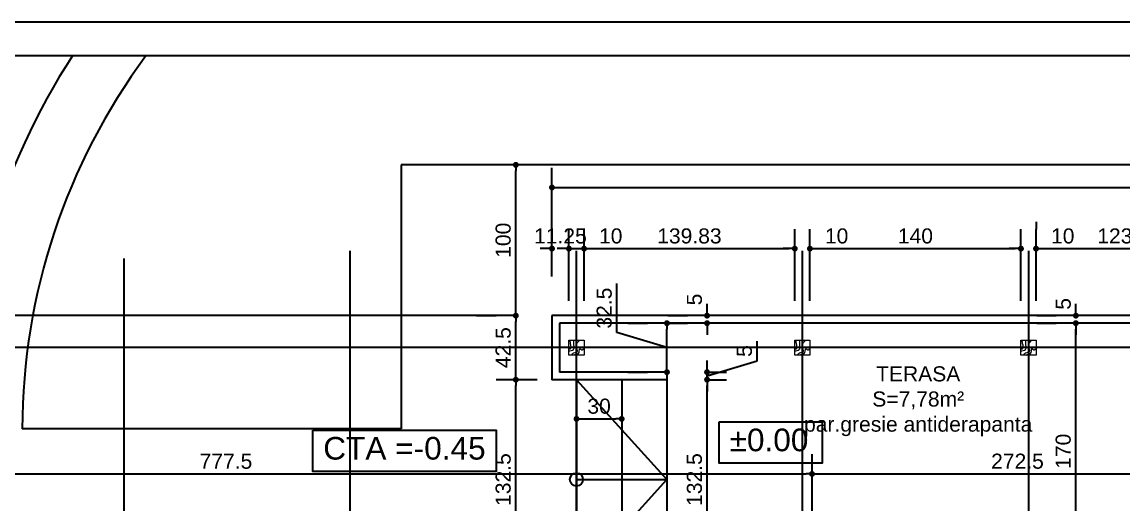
# Model space of a CAD drawing. Header units: millimetres. Extents: x 10453 to 58457, y -15634 to -5634.
# Drawn here: x 44244 to 44974, y -9933 to -9613 of the extents above; entities that cross this region are included whole.
import ezdxf

# ---------------------------------------------------------------- set-up
doc = ezdxf.new("R2010")
doc.units = ezdxf.units.MM
doc.header["$MEASUREMENT"] = 0
doc.layers.get('Defpoints').update_dxf_attribs({"color": 210, "lineweight": 0})
doc.layers.add('FINE', color=41, linetype='Continuous', lineweight=5)
doc.styles.add('1pe200', font='arial.ttf', dxfattribs={"height": 55})
doc.styles.get("Standard").update_dxf_attribs({"font": 'arial.ttf', "height": 10})
doc.dimstyles.get("Standard").update_dxf_attribs({"dimscale": 1.3, "dimtxt": 35, "dimasz": 3, "dimexe": 10, "dimexo": 20, "dimgap": 2.5, "dimtad": 1, "dimdsep": 46, "dimtxsty": 'Standard', "dimblk": 'DOT', "dimcen": 3, "dimazin": 0, "dimtfac": 1, "dimtofl": 0, "dimtmove": 0, "dimatfit": 3, "dimldrblk": 'DOT', "dimfxl": 0.18, "dimtolj": 1, "dimtzin": 0, "dimlwe": -1, "dimarcsym": 0})

# ---------------------------------------------------------------- blocks, each defined once
blk = doc.blocks.new('A$C650D1CBC')
at = {"layer": 'FINE', "ltscale": 10}
for p, q in [((0, 14.28), (0, -5.72)), ((-10, 4.28), (10, 4.28))]:
    blk.add_line(p, q, dxfattribs=at)
at = {"layer": 'FINE', "lineweight": 20, "ltscale": 10}
blk.add_lwpolyline([(-5, 9.28), (5, 9.28), (5, -0.72), (-5, -0.72)], close=True, dxfattribs=at)
at = {"layer": 'FINE', "ltscale": 10}
for points, knots in [([(-5, 1.93), (-4.4, 2.56), (-1.61, 2.3), (-1.51, 5.76), (-1.9, 8.08), (-1.68, 9.28)], [2.649188, 2.649188, 2.649188, 2.649188, 5.843083, 7.906763, 11.745308, 11.745308, 11.745308, 11.745308]), ([(-5, 3.84), (-4.66, 3.65), (-3.25, 2.76), (-3.62, 6.77), (-4.37, 8.67), (-4.43, 9.28)], [3.558814, 3.558814, 3.558814, 3.558814, 4.605087, 8.251638, 10.366264, 10.366264, 10.366264, 10.366264]), ([(-2.84, -0.72), (-2.9, -0.26), (-2.8, 1.29), (2.22, 0.97), (-0.95, 5.42), (0.77, 7.82), (1.9, 9.03), (2.17, 9.28)], [0.943845, 0.943845, 0.943845, 0.943845, 2.215731, 5.816212, 9.175962, 12.828078, 13.92348, 13.92348, 13.92348, 13.92348]), ([(-1.5, -0.72), (-1.05, -0.01), (1.38, -0.11), (1.97, 1.87), (2.04, 4.65), (3.79, 1.88), (4.73, 3.41), (5, 4.28)], [1.820916, 1.820916, 1.820916, 1.820916, 4.849694, 6.48117, 8.275205, 9.881994, 11.948743, 11.948743, 11.948743, 11.948743])]:
    blk.add_open_spline(points, degree=3, knots=knots, dxfattribs=at)
blk = doc.blocks.new('_Dot')
at = {"color": 0, "linetype": 'ByBlock', "lineweight": -2}
blk.add_line((-0.5, 0), (-1, 0), dxfattribs=at)
at = {"color": 0, "linetype": 'ByBlock', "const_width": 0.5}
blk.add_lwpolyline([(-0.25, 0, 1), (0.25, 0, 1)], format="xyb", close=True, dxfattribs=at)
blk = doc.blocks.new('*D22')
at = {"color": 0, "ltscale": 10, "transparency": 16777216}
for p, q in [((44606.44, -9798.51), (44606.44, -9750.81)), ((44616.44, -9772.08), (44616.44, -9750.81))]:
    blk.add_line(p, q, dxfattribs=at)
at = {"color": 0, "linetype": 'ByBlock', "lineweight": -2, "ltscale": 10, "transparency": 16777216}
for p, q in [((44602.54, -9763.81), (44598.64, -9763.81)), ((44620.34, -9763.81), (44644.09, -9763.81))]:
    blk.add_line(p, q, dxfattribs=at)
at = {"layer": 'Defpoints', "color": 0, "ltscale": 10, "transparency": 16777216}
for p in [(44616.44, -9763.81), (44616.44, -9798.08), (44606.44, -9824.51)]:
    blk.add_point(p, dxfattribs=at)
at = {"color": 0, "lineweight": -2, "ltscale": 10, "transparency": 16777216, "xscale": 3.9, "yscale": 3.9, "zscale": 3.9}
blk.add_blockref('_Dot', (44606.44, -9763.81), dxfattribs=at)
at = {"color": 0, "lineweight": -2, "ltscale": 10, "transparency": 16777216, "xscale": 3.9, "yscale": 3.9, "zscale": 3.9, "rotation": 180}
blk.add_blockref('_Dot', (44616.44, -9763.81), dxfattribs=at)
at = {"color": 0, "ltscale": 10, "transparency": 16777216, "insert": (44634.16, -9755.46), "char_height": 10, "attachment_point": 5}
blk.add_mtext('\\A1;10', dxfattribs=at)
blk = doc.blocks.new('*D23')
at = {"color": 0, "ltscale": 10, "transparency": 16777216}
for p, q in [((44616.44, -9798.51), (44616.44, -9750.81)), ((44756.26, -9772.08), (44756.26, -9750.81))]:
    blk.add_line(p, q, dxfattribs=at)
at = {"color": 0, "linetype": 'ByBlock', "lineweight": -2, "ltscale": 10, "transparency": 16777216}
blk.add_line((44620.34, -9763.81), (44752.36, -9763.81), dxfattribs=at)
at = {"layer": 'Defpoints', "color": 0, "ltscale": 10, "transparency": 16777216}
for p in [(44756.26, -9763.81), (44756.26, -9798.08), (44616.44, -9824.51)]:
    blk.add_point(p, dxfattribs=at)
at = {"color": 0, "lineweight": -2, "ltscale": 10, "transparency": 16777216, "xscale": 3.9, "yscale": 3.9, "zscale": 3.9, "rotation": 180}
blk.add_blockref('_Dot', (44616.44, -9763.81), dxfattribs=at)
at = {"color": 0, "lineweight": -2, "ltscale": 10, "transparency": 16777216, "xscale": 3.9, "yscale": 3.9, "zscale": 3.9}
blk.add_blockref('_Dot', (44756.26, -9763.81), dxfattribs=at)
at = {"color": 0, "ltscale": 10, "transparency": 16777216, "insert": (44686.35, -9755.45), "char_height": 10, "attachment_point": 5}
blk.add_mtext('\\A1;139.83', dxfattribs=at)
blk = doc.blocks.new('*D24')
at = {"color": 0, "ltscale": 10, "transparency": 16777216}
for p, q in [((44756.26, -9798.51), (44756.26, -9750.81)), ((44766.26, -9772.08), (44766.26, -9750.81))]:
    blk.add_line(p, q, dxfattribs=at)
at = {"color": 0, "linetype": 'ByBlock', "lineweight": -2, "ltscale": 10, "transparency": 16777216}
for p, q in [((44752.36, -9763.81), (44748.46, -9763.81)), ((44770.16, -9763.81), (44793.91, -9763.81))]:
    blk.add_line(p, q, dxfattribs=at)
at = {"layer": 'Defpoints', "color": 0, "ltscale": 10, "transparency": 16777216}
for p in [(44766.26, -9763.81), (44766.26, -9798.08), (44756.26, -9824.51)]:
    blk.add_point(p, dxfattribs=at)
at = {"color": 0, "lineweight": -2, "ltscale": 10, "transparency": 16777216, "xscale": 3.9, "yscale": 3.9, "zscale": 3.9}
blk.add_blockref('_Dot', (44756.26, -9763.81), dxfattribs=at)
at = {"color": 0, "lineweight": -2, "ltscale": 10, "transparency": 16777216, "xscale": 3.9, "yscale": 3.9, "zscale": 3.9, "rotation": 180}
blk.add_blockref('_Dot', (44766.26, -9763.81), dxfattribs=at)
at = {"color": 0, "ltscale": 10, "transparency": 16777216, "insert": (44783.99, -9755.46), "char_height": 10, "attachment_point": 5}
blk.add_mtext('\\A1;10', dxfattribs=at)
blk = doc.blocks.new('*D25')
at = {"color": 0, "ltscale": 10, "transparency": 16777216}
for p, q in [((44766.26, -9798.51), (44766.26, -9750.81)), ((44906.26, -9798.51), (44906.26, -9750.81))]:
    blk.add_line(p, q, dxfattribs=at)
at = {"color": 0, "linetype": 'ByBlock', "lineweight": -2, "ltscale": 10, "transparency": 16777216}
blk.add_line((44770.16, -9763.81), (44902.36, -9763.81), dxfattribs=at)
at = {"layer": 'Defpoints', "color": 0, "ltscale": 10, "transparency": 16777216}
for p in [(44906.26, -9763.81), (44766.26, -9824.51), (44906.26, -9824.51)]:
    blk.add_point(p, dxfattribs=at)
at = {"color": 0, "lineweight": -2, "ltscale": 10, "transparency": 16777216, "xscale": 3.9, "yscale": 3.9, "zscale": 3.9, "rotation": 180}
blk.add_blockref('_Dot', (44766.26, -9763.81), dxfattribs=at)
at = {"color": 0, "lineweight": -2, "ltscale": 10, "transparency": 16777216, "xscale": 3.9, "yscale": 3.9, "zscale": 3.9}
blk.add_blockref('_Dot', (44906.26, -9763.81), dxfattribs=at)
at = {"color": 0, "ltscale": 10, "transparency": 16777216, "insert": (44836.26, -9755.46), "char_height": 10, "attachment_point": 5}
blk.add_mtext('\\A1;140', dxfattribs=at)
blk = doc.blocks.new('*D26')
at = {"color": 0, "ltscale": 10, "transparency": 16777216}
for p, q in [((44906.26, -9798.51), (44906.26, -9750.81)), ((44916.26, -9798.51), (44916.26, -9750.81))]:
    blk.add_line(p, q, dxfattribs=at)
at = {"color": 0, "linetype": 'ByBlock', "lineweight": -2, "ltscale": 10, "transparency": 16777216}
for p, q in [((44902.36, -9763.81), (44898.46, -9763.81)), ((44920.16, -9763.81), (44943.91, -9763.81))]:
    blk.add_line(p, q, dxfattribs=at)
at = {"layer": 'Defpoints', "color": 0, "ltscale": 10, "transparency": 16777216}
for p in [(44916.26, -9763.81), (44906.26, -9824.51), (44916.26, -9824.51)]:
    blk.add_point(p, dxfattribs=at)
at = {"color": 0, "lineweight": -2, "ltscale": 10, "transparency": 16777216, "xscale": 3.9, "yscale": 3.9, "zscale": 3.9}
blk.add_blockref('_Dot', (44906.26, -9763.81), dxfattribs=at)
at = {"color": 0, "lineweight": -2, "ltscale": 10, "transparency": 16777216, "xscale": 3.9, "yscale": 3.9, "zscale": 3.9, "rotation": 180}
blk.add_blockref('_Dot', (44916.26, -9763.81), dxfattribs=at)
at = {"color": 0, "ltscale": 10, "transparency": 16777216, "insert": (44933.99, -9755.46), "char_height": 10, "attachment_point": 5}
blk.add_mtext('\\A1;10', dxfattribs=at)
blk = doc.blocks.new('*D27')
at = {"color": 0, "ltscale": 10, "transparency": 16777216}
for p, q in [((44916.26, -9746.08), (44916.26, -9750.81)), ((45040.19, -9782.26), (45040.19, -9750.81))]:
    blk.add_line(p, q, dxfattribs=at)
at = {"color": 0, "linetype": 'ByBlock', "lineweight": -2, "ltscale": 10, "transparency": 16777216}
blk.add_line((44920.16, -9763.81), (45036.29, -9763.81), dxfattribs=at)
at = {"layer": 'Defpoints', "color": 0, "ltscale": 10, "transparency": 16777216}
for p in [(45040.19, -9763.81), (44916.26, -9772.08), (45040.19, -9808.26)]:
    blk.add_point(p, dxfattribs=at)
at = {"color": 0, "lineweight": -2, "ltscale": 10, "transparency": 16777216, "xscale": 3.9, "yscale": 3.9, "zscale": 3.9, "rotation": 180}
blk.add_blockref('_Dot', (44916.26, -9763.81), dxfattribs=at)
at = {"color": 0, "lineweight": -2, "ltscale": 10, "transparency": 16777216, "xscale": 3.9, "yscale": 3.9, "zscale": 3.9}
blk.add_blockref('_Dot', (45040.19, -9763.81), dxfattribs=at)
at = {"color": 0, "ltscale": 10, "transparency": 16777216, "insert": (44978.23, -9755.45), "char_height": 10, "attachment_point": 5}
blk.add_mtext('\\A1;123.92', dxfattribs=at)
blk = doc.blocks.new('*D185')
at = {"color": 0, "ltscale": 10, "transparency": 16777216}
for p, q in [((44916.69, -9813.26), (44929.69, -9813.26)), ((44916.69, -9983.26), (44929.69, -9983.26))]:
    blk.add_line(p, q, dxfattribs=at)
at = {"color": 0, "linetype": 'ByBlock', "lineweight": -2, "ltscale": 10, "transparency": 16777216}
blk.add_line((44942.69, -9979.36), (44942.69, -9817.16), dxfattribs=at)
at = {"layer": 'Defpoints', "color": 0, "ltscale": 10, "transparency": 16777216}
for p in [(44942.69, -9813.26), (44942.69, -9813.26), (44942.69, -9983.26)]:
    blk.add_point(p, dxfattribs=at)
at = {"color": 0, "lineweight": -2, "ltscale": 10, "transparency": 16777216, "xscale": 3.9, "yscale": 3.9, "zscale": 3.9}
for p, rotation in [((44942.69, -9813.26), 90), ((44942.69, -9983.26), 270)]:
    blk.add_blockref('_Dot', p, dxfattribs=dict(at, rotation=rotation))
at = {"color": 0, "ltscale": 10, "transparency": 16777216, "insert": (44934.33, -9898.26), "char_height": 10, "attachment_point": 5, "rotation": 90}
blk.add_mtext('\\A1;170', dxfattribs=at)
blk = doc.blocks.new('*D186')
at = {"color": 0, "linetype": 'ByBlock', "lineweight": -2, "ltscale": 10, "transparency": 16777216}
for p, q in [((44942.69, -9804.36), (44942.69, -9800.46)), ((44942.69, -9817.16), (44942.69, -9821.06))]:
    blk.add_line(p, q, dxfattribs=at)
at = {"color": 0, "ltscale": 10, "transparency": 16777216}
for p, q in [((44916.69, -9808.26), (44929.69, -9808.26)), ((44916.69, -9813.26), (44929.69, -9813.26))]:
    blk.add_line(p, q, dxfattribs=at)
at = {"layer": 'Defpoints', "color": 0, "ltscale": 10, "transparency": 16777216}
for p in [(44942.69, -9808.26), (44942.69, -9808.26), (44942.69, -9813.26)]:
    blk.add_point(p, dxfattribs=at)
at = {"color": 0, "lineweight": -2, "ltscale": 10, "transparency": 16777216, "xscale": 3.9, "yscale": 3.9, "zscale": 3.9}
for p, rotation in [((44942.69, -9808.26), 270), ((44942.69, -9813.26), 90)]:
    blk.add_blockref('_Dot', p, dxfattribs=dict(at, rotation=rotation))
at = {"color": 0, "ltscale": 10, "transparency": 16777216, "insert": (44934.35, -9800.46), "char_height": 10, "attachment_point": 5, "rotation": 90}
blk.add_mtext('\\A1;5', dxfattribs=at)
blk = doc.blocks.new('*D238')
at = {"color": 0, "ltscale": 10, "transparency": 16777216}
for p, q in [((44595.19, -9782.26), (44595.19, -9710.24)), ((45385.19, -9779.76), (45385.19, -9710.24))]:
    blk.add_line(p, q, dxfattribs=at)
at = {"color": 0, "linetype": 'ByBlock', "lineweight": -2, "ltscale": 10, "transparency": 16777216}
blk.add_line((44599.09, -9723.24), (45381.29, -9723.24), dxfattribs=at)
at = {"layer": 'Defpoints', "color": 0, "ltscale": 10, "transparency": 16777216}
for p in [(45385.19, -9723.24), (45385.19, -9805.76), (44595.19, -9808.26)]:
    blk.add_point(p, dxfattribs=at)
at = {"color": 0, "lineweight": -2, "ltscale": 10, "transparency": 16777216, "xscale": 3.9, "yscale": 3.9, "zscale": 3.9, "rotation": 180}
blk.add_blockref('_Dot', (44595.19, -9723.24), dxfattribs=at)
at = {"color": 0, "lineweight": -2, "ltscale": 10, "transparency": 16777216, "xscale": 3.9, "yscale": 3.9, "zscale": 3.9}
blk.add_blockref('_Dot', (45385.19, -9723.24), dxfattribs=at)
at = {"color": 0, "ltscale": 10, "transparency": 16777216, "insert": (44990.19, -9714.88), "char_height": 10, "attachment_point": 5}
blk.add_mtext('\\A1;790', dxfattribs=at)
blk = doc.blocks.new('*D239')
at = {"color": 0, "ltscale": 10, "transparency": 16777216}
for p, q in [((44585.44, -9850.76), (44558.21, -9850.76)), ((44585.44, -9983.26), (44558.21, -9983.26))]:
    blk.add_line(p, q, dxfattribs=at)
at = {"color": 0, "linetype": 'ByBlock', "lineweight": -2, "ltscale": 10, "transparency": 16777216}
blk.add_line((44571.21, -9979.36), (44571.21, -9854.66), dxfattribs=at)
at = {"layer": 'Defpoints', "color": 0, "ltscale": 10, "transparency": 16777216}
for p in [(44571.21, -9850.76), (44611.44, -9850.76), (44611.44, -9983.26)]:
    blk.add_point(p, dxfattribs=at)
at = {"color": 0, "lineweight": -2, "ltscale": 10, "transparency": 16777216, "xscale": 3.9, "yscale": 3.9, "zscale": 3.9}
for p, rotation in [((44571.21, -9850.76), 90), ((44571.21, -9983.26), 270)]:
    blk.add_blockref('_Dot', p, dxfattribs=dict(at, rotation=rotation))
at = {"color": 0, "ltscale": 10, "transparency": 16777216, "insert": (44562.85, -9917.01), "char_height": 10, "attachment_point": 5, "rotation": 90}
blk.add_mtext('\\A1;132.5', dxfattribs=at)
blk = doc.blocks.new('*D240')
at = {"color": 0, "ltscale": 10, "transparency": 16777216}
for p, q in [((44569.19, -9808.26), (44558.21, -9808.26)), ((44585.44, -9850.76), (44558.21, -9850.76))]:
    blk.add_line(p, q, dxfattribs=at)
at = {"color": 0, "linetype": 'ByBlock', "lineweight": -2, "ltscale": 10, "transparency": 16777216}
blk.add_line((44571.21, -9846.86), (44571.21, -9812.16), dxfattribs=at)
at = {"layer": 'Defpoints', "color": 0, "ltscale": 10, "transparency": 16777216}
for p in [(44571.21, -9808.26), (44595.19, -9808.26), (44611.44, -9850.76)]:
    blk.add_point(p, dxfattribs=at)
at = {"color": 0, "lineweight": -2, "ltscale": 10, "transparency": 16777216, "xscale": 3.9, "yscale": 3.9, "zscale": 3.9}
for p, rotation in [((44571.21, -9808.26), 90), ((44571.21, -9850.76), 270)]:
    blk.add_blockref('_Dot', p, dxfattribs=dict(at, rotation=rotation))
at = {"color": 0, "ltscale": 10, "transparency": 16777216, "insert": (44562.85, -9829.51), "char_height": 10, "attachment_point": 5, "rotation": 90}
blk.add_mtext('\\A1;42.5', dxfattribs=at)
blk = doc.blocks.new('*D241')
at = {"color": 0, "ltscale": 10, "transparency": 16777216}
for p, q in [((44569.19, -9708.26), (44558.21, -9708.26)), ((44545.21, -9808.26), (44558.21, -9808.26))]:
    blk.add_line(p, q, dxfattribs=at)
at = {"color": 0, "linetype": 'ByBlock', "lineweight": -2, "ltscale": 10, "transparency": 16777216}
blk.add_line((44571.21, -9804.36), (44571.21, -9712.16), dxfattribs=at)
at = {"layer": 'Defpoints', "color": 0, "ltscale": 10, "transparency": 16777216}
for p in [(44571.21, -9708.26), (44595.19, -9708.26), (44571.21, -9808.26)]:
    blk.add_point(p, dxfattribs=at)
at = {"color": 0, "lineweight": -2, "ltscale": 10, "transparency": 16777216, "xscale": 3.9, "yscale": 3.9, "zscale": 3.9}
for p, rotation in [((44571.21, -9708.26), 90), ((44571.21, -9808.26), 270)]:
    blk.add_blockref('_Dot', p, dxfattribs=dict(at, rotation=rotation))
at = {"color": 0, "ltscale": 10, "transparency": 16777216, "insert": (44562.85, -9758.26), "char_height": 10, "attachment_point": 5, "rotation": 90}
blk.add_mtext('\\A1;100', dxfattribs=at)
blk = doc.blocks.new('*D246')
at = {"color": 0, "ltscale": 10, "transparency": 16777216}
for p, q in [((43990.19, -9957.26), (43990.19, -9900.26)), ((44767.69, -9957.26), (44767.69, -9900.26))]:
    blk.add_line(p, q, dxfattribs=at)
at = {"color": 0, "linetype": 'ByBlock', "lineweight": -2, "ltscale": 10, "transparency": 16777216}
blk.add_line((43994.09, -9913.26), (44763.79, -9913.26), dxfattribs=at)
at = {"layer": 'Defpoints', "color": 0, "ltscale": 10, "transparency": 16777216}
for p in [(44767.69, -9913.26), (43990.19, -9983.26), (44767.69, -9983.26)]:
    blk.add_point(p, dxfattribs=at)
at = {"color": 0, "lineweight": -2, "ltscale": 10, "transparency": 16777216, "xscale": 3.9, "yscale": 3.9, "zscale": 3.9, "rotation": 180}
blk.add_blockref('_Dot', (43990.19, -9913.26), dxfattribs=at)
at = {"color": 0, "lineweight": -2, "ltscale": 10, "transparency": 16777216, "xscale": 3.9, "yscale": 3.9, "zscale": 3.9}
blk.add_blockref('_Dot', (44767.69, -9913.26), dxfattribs=at)
at = {"color": 0, "ltscale": 10, "transparency": 16777216, "insert": (44378.94, -9904.92), "char_height": 10, "attachment_point": 5}
blk.add_mtext('\\A1;777.5', dxfattribs=at)
blk = doc.blocks.new('*D247')
at = {"color": 0, "linetype": 'ByBlock', "lineweight": -2, "ltscale": 10, "transparency": 16777216}
blk.add_line((44771.59, -9913.26), (45036.29, -9913.26), dxfattribs=at)
at = {"color": 0, "ltscale": 10, "transparency": 16777216}
for p, q in [((44767.69, -9929.26), (44767.69, -9926.26)), ((45040.19, -9929.26), (45040.19, -9926.26))]:
    blk.add_line(p, q, dxfattribs=at)
at = {"layer": 'Defpoints', "color": 0, "ltscale": 10, "transparency": 16777216}
for p in [(44767.69, -9903.26), (45040.19, -9903.26), (45040.19, -9913.26)]:
    blk.add_point(p, dxfattribs=at)
at = {"color": 0, "lineweight": -2, "ltscale": 10, "transparency": 16777216, "xscale": 3.9, "yscale": 3.9, "zscale": 3.9, "rotation": 180}
blk.add_blockref('_Dot', (44767.69, -9913.26), dxfattribs=at)
at = {"color": 0, "lineweight": -2, "ltscale": 10, "transparency": 16777216, "xscale": 3.9, "yscale": 3.9, "zscale": 3.9}
blk.add_blockref('_Dot', (45040.19, -9913.26), dxfattribs=at)
at = {"color": 0, "ltscale": 10, "transparency": 16777216, "insert": (44903.94, -9904.9), "char_height": 10, "attachment_point": 5}
blk.add_mtext('\\A1;272.5', dxfattribs=at)
blk = doc.blocks.new('*D248')
at = {"color": 0, "ltscale": 10, "transparency": 16777216}
for p, q in [((44697.44, -9850.76), (44711.06, -9850.76)), ((44697.44, -9983.26), (44711.06, -9983.26))]:
    blk.add_line(p, q, dxfattribs=at)
at = {"color": 0, "linetype": 'ByBlock', "lineweight": -2, "ltscale": 10, "transparency": 16777216}
blk.add_line((44698.06, -9979.36), (44698.06, -9854.66), dxfattribs=at)
at = {"layer": 'Defpoints', "color": 0, "ltscale": 10, "transparency": 16777216}
for p in [(44671.44, -9850.76), (44698.06, -9850.76), (44671.44, -9983.26)]:
    blk.add_point(p, dxfattribs=at)
at = {"color": 0, "lineweight": -2, "ltscale": 10, "transparency": 16777216, "xscale": 3.9, "yscale": 3.9, "zscale": 3.9}
for p, rotation in [((44698.06, -9850.76), 90), ((44698.06, -9983.26), 270)]:
    blk.add_blockref('_Dot', p, dxfattribs=dict(at, rotation=rotation))
at = {"color": 0, "ltscale": 10, "transparency": 16777216, "insert": (44689.7, -9917.01), "char_height": 10, "attachment_point": 5, "rotation": 90}
blk.add_mtext('\\A1;132.5', dxfattribs=at)
blk = doc.blocks.new('*D249')
at = {"color": 0, "linetype": 'ByBlock', "lineweight": -2, "ltscale": 10, "transparency": 16777216}
for p, q in [((44731.19, -9838.32), (44731.19, -9825.19)), ((44698.06, -9841.86), (44698.06, -9837.96)), ((44698.06, -9848.26), (44731.19, -9838.32)), ((44698.06, -9850.76), (44698.06, -9845.76)), ((44698.06, -9854.66), (44698.06, -9858.56))]:
    blk.add_line(p, q, dxfattribs=at)
at = {"color": 0, "ltscale": 10, "transparency": 16777216}
for p, q in [((44697.44, -9845.76), (44711.06, -9845.76)), ((44697.44, -9850.76), (44711.06, -9850.76))]:
    blk.add_line(p, q, dxfattribs=at)
at = {"layer": 'Defpoints', "color": 0, "ltscale": 10, "transparency": 16777216}
for p in [(44671.44, -9845.76), (44671.44, -9850.76), (44698.06, -9845.76)]:
    blk.add_point(p, dxfattribs=at)
at = {"color": 0, "lineweight": -2, "ltscale": 10, "transparency": 16777216, "xscale": 3.9, "yscale": 3.9, "zscale": 3.9}
for p, rotation in [((44698.06, -9845.76), 270), ((44698.06, -9850.76), 90)]:
    blk.add_blockref('_Dot', p, dxfattribs=dict(at, rotation=rotation))
at = {"color": 0, "ltscale": 10, "transparency": 16777216, "insert": (44722.85, -9831.75), "char_height": 10, "attachment_point": 5, "rotation": 90}
blk.add_mtext('\\A1;5', dxfattribs=at)
blk = doc.blocks.new('*D250')
at = {"color": 0, "linetype": 'ByBlock', "lineweight": -2, "ltscale": 10, "transparency": 16777216}
for p, q in [((44638.23, -9819.54), (44638.23, -9787)), ((44671.44, -9829.51), (44638.23, -9819.54)), ((44671.44, -9841.86), (44671.44, -9817.16))]:
    blk.add_line(p, q, dxfattribs=at)
at = {"color": 0, "ltscale": 10, "transparency": 16777216}
for p, q in [((44645.44, -9813.26), (44658.44, -9813.26)), ((44645.44, -9845.76), (44658.44, -9845.76))]:
    blk.add_line(p, q, dxfattribs=at)
at = {"layer": 'Defpoints', "color": 0, "ltscale": 10, "transparency": 16777216}
for p in [(44671.44, -9813.26), (44671.44, -9813.26), (44671.44, -9845.76)]:
    blk.add_point(p, dxfattribs=at)
at = {"color": 0, "lineweight": -2, "ltscale": 10, "transparency": 16777216, "xscale": 3.9, "yscale": 3.9, "zscale": 3.9}
for p, rotation in [((44671.44, -9813.26), 90), ((44671.44, -9845.76), 270)]:
    blk.add_blockref('_Dot', p, dxfattribs=dict(at, rotation=rotation))
at = {"color": 0, "ltscale": 10, "transparency": 16777216, "insert": (44629.87, -9803.27), "char_height": 10, "attachment_point": 5, "rotation": 90}
blk.add_mtext('\\A1;32.5', dxfattribs=at)
blk = doc.blocks.new('*D251')
at = {"color": 0, "linetype": 'ByBlock', "lineweight": -2, "ltscale": 10, "transparency": 16777216}
for p, q in [((44698.06, -9804.36), (44698.06, -9800.46)), ((44698.06, -9817.16), (44698.06, -9821.06))]:
    blk.add_line(p, q, dxfattribs=at)
at = {"color": 0, "ltscale": 10, "transparency": 16777216}
for p, q in [((44672.06, -9808.26), (44685.06, -9808.26)), ((44672.06, -9813.26), (44685.06, -9813.26))]:
    blk.add_line(p, q, dxfattribs=at)
at = {"layer": 'Defpoints', "color": 0, "ltscale": 10, "transparency": 16777216}
for p in [(44698.06, -9808.26), (44698.06, -9808.26), (44698.06, -9813.26)]:
    blk.add_point(p, dxfattribs=at)
at = {"color": 0, "lineweight": -2, "ltscale": 10, "transparency": 16777216, "xscale": 3.9, "yscale": 3.9, "zscale": 3.9}
for p, rotation in [((44698.06, -9808.26), 270), ((44698.06, -9813.26), 90)]:
    blk.add_blockref('_Dot', p, dxfattribs=dict(at, rotation=rotation))
at = {"color": 0, "ltscale": 10, "transparency": 16777216, "insert": (44689.72, -9797.57), "char_height": 10, "attachment_point": 5, "rotation": 90}
blk.add_mtext('\\A1;5', dxfattribs=at)
blk = doc.blocks.new('*D252')
at = {"color": 0, "ltscale": 10, "transparency": 16777216}
for p, q in [((44595.19, -9782.26), (44595.19, -9750.81)), ((44606.44, -9798.51), (44606.44, -9750.81))]:
    blk.add_line(p, q, dxfattribs=at)
at = {"color": 0, "linetype": 'ByBlock', "lineweight": -2, "ltscale": 10, "transparency": 16777216}
for p, q in [((44591.29, -9763.81), (44587.39, -9763.81)), ((44610.34, -9763.81), (44614.24, -9763.81))]:
    blk.add_line(p, q, dxfattribs=at)
at = {"layer": 'Defpoints', "color": 0, "ltscale": 10, "transparency": 16777216}
for p in [(44606.44, -9763.81), (44595.19, -9808.26), (44606.44, -9824.51)]:
    blk.add_point(p, dxfattribs=at)
at = {"color": 0, "lineweight": -2, "ltscale": 10, "transparency": 16777216, "xscale": 3.9, "yscale": 3.9, "zscale": 3.9}
blk.add_blockref('_Dot', (44595.19, -9763.81), dxfattribs=at)
at = {"color": 0, "lineweight": -2, "ltscale": 10, "transparency": 16777216, "xscale": 3.9, "yscale": 3.9, "zscale": 3.9, "rotation": 180}
blk.add_blockref('_Dot', (44606.44, -9763.81), dxfattribs=at)
at = {"color": 0, "ltscale": 10, "transparency": 16777216, "insert": (44600.81, -9755.46), "char_height": 10, "attachment_point": 5}
blk.add_mtext('\\A1;11.25', dxfattribs=at)
blk = doc.blocks.new('*D315')
at = {"color": 0, "ltscale": 10, "transparency": 16777216}
for p, q in [((44611.44, -9876.76), (44611.44, -9889.76)), ((44641.44, -9876.76), (44641.44, -9889.76))]:
    blk.add_line(p, q, dxfattribs=at)
at = {"color": 0, "linetype": 'ByBlock', "lineweight": -2, "ltscale": 10, "transparency": 16777216}
blk.add_line((44615.34, -9876.76), (44637.54, -9876.76), dxfattribs=at)
at = {"layer": 'Defpoints', "color": 0, "ltscale": 10, "transparency": 16777216}
for p in [(44611.44, -9850.76), (44641.44, -9850.76), (44641.44, -9876.76)]:
    blk.add_point(p, dxfattribs=at)
at = {"color": 0, "lineweight": -2, "ltscale": 10, "transparency": 16777216, "xscale": 3.9, "yscale": 3.9, "zscale": 3.9, "rotation": 180}
blk.add_blockref('_Dot', (44611.44, -9876.76), dxfattribs=at)
at = {"color": 0, "lineweight": -2, "ltscale": 10, "transparency": 16777216, "xscale": 3.9, "yscale": 3.9, "zscale": 3.9}
blk.add_blockref('_Dot', (44641.44, -9876.76), dxfattribs=at)
at = {"color": 0, "ltscale": 10, "transparency": 16777216, "insert": (44626.44, -9868.4), "char_height": 10, "attachment_point": 5}
blk.add_mtext('\\A1;30', dxfattribs=at)
blk = doc.blocks.new('*D388')
at = {"color": 0, "ltscale": 10, "transparency": 16777216}
for p, q in [((44569.19, -9808.26), (43902.19, -9808.26)), ((43964.19, -9983.26), (43902.19, -9983.26))]:
    blk.add_line(p, q, dxfattribs=at)
at = {"color": 0, "linetype": 'ByBlock', "lineweight": -2, "ltscale": 10, "transparency": 16777216}
blk.add_line((43915.19, -9979.36), (43915.19, -9812.16), dxfattribs=at)
at = {"layer": 'Defpoints', "color": 0, "ltscale": 10, "transparency": 16777216}
for p in [(43915.19, -9808.26), (44595.19, -9808.26), (43990.19, -9983.26)]:
    blk.add_point(p, dxfattribs=at)
at = {"color": 0, "lineweight": -2, "ltscale": 10, "transparency": 16777216, "xscale": 3.9, "yscale": 3.9, "zscale": 3.9}
for p, rotation in [((43915.19, -9808.26), 90), ((43915.19, -9983.26), 270)]:
    blk.add_blockref('_Dot', p, dxfattribs=dict(at, rotation=rotation))
at = {"color": 0, "ltscale": 10, "transparency": 16777216, "insert": (43906.83, -9895.76), "char_height": 10, "attachment_point": 5, "rotation": 90}
blk.add_mtext('\\A1;175', dxfattribs=at)

msp = doc.modelspace()

# ---------------------------------------------------------------- linework, layer by layer
at = {"ltscale": 2}
msp.add_line((45691.19, -9613.455), (43695.989, -9613.455), dxfattribs=at)
at = {"ltscale": 10}
for p, q in [((45668.69, -9635.955), (43718.489, -9635.955)), ((45482.686, -9708.255), (44495.186, -9708.255)), ((44495.186, -9708.255), (44495.186, -9883.255)), ((45040.186, -9808.255), (44595.186, -9808.255)), ((44595.186, -9808.255), (44595.186, -9850.755)), ((45040.186, -9813.255), (44600.186, -9813.255)), ((44600.186, -9813.255), (44600.186, -9845.755)), ((44671.436, -9850.755), (44595.186, -9850.755)), ((44671.436, -9845.755), (44600.186, -9845.755)), ((44611.436, -9850.755), (44611.436, -9983.255)), ((44611.436, -9850.755), (44671.436, -9917.005)), ((44641.436, -9850.755), (44641.436, -9983.255)), ((44671.436, -9845.755), (44671.436, -9983.255)), ((44495.186, -9883.255), (44243.857, -9883.255)), ((44611.436, -9917.005), (44671.436, -9917.005)), ((44611.436, -9983.255), (44671.436, -9917.005))]:
    msp.add_line(p, q, dxfattribs=at)
at = {"color": 19, "ltscale": 2}
for p, q in [((44311.436, -10718.57), (44311.436, -9770.303)), ((44461.436, -10718.57), (44461.436, -9765.303)), ((44611.436, -10718.57), (44611.436, -9765.303)), ((44761.436, -10718.57), (44761.436, -9765.303)), ((44911.436, -10718.57), (44911.436, -9765.303)), ((45585.126, -9829.505), (43884.687, -9829.505))]:
    msp.add_line(p, q, dxfattribs=at)
at = {"ltscale": 10}
for points in [[(44706.064, -9878.76), (44774.396, -9878.76), (44774.396, -9906.152), (44706.064, -9906.152)], [(44436.54, -9884.292), (44558.134, -9884.292), (44558.134, -9911.684), (44436.54, -9911.684)]]:
    msp.add_lwpolyline(points, close=True, dxfattribs=at)
msp.add_circle((44611.436, -9917.005), 4.329, dxfattribs=at)
for centre, radius, start, end in [((44660.07, -9883.825), 456.214, 147.090142, 179.928518), ((44660.725, -9884.177), 416.869, 143.455736, 179.87328)]:
    msp.add_arc(centre, radius, start, end, dxfattribs=at)

# ---------------------------------------------------------------- block references
for p in [(44611.436, -9833.788), (44761.264, -9833.788), (44911.264, -9833.788)]:
    msp.add_blockref('A$C650D1CBC', p, dxfattribs=at)

# ---------------------------------------------------------------- texts
at = {"linetype": 'Continuous', "insert": (44838.103, -9865.079), "char_height": 10, "width": 145.9756, "attachment_point": 5}
msp.add_mtext('TERASA\\PS=7,78m²\\Ppar.gresie antiderapanta', dxfattribs=at)
at = {"ltscale": 10, "char_height": 15, "attachment_point": 1, "style": '1pe200'}
for s, insert, width in [('%%P0.00 ', (44713.005, -9883.233), 74.5108), ('CTA =-0.45 ', (44443.481, -9888.765), 114.64286)]:
    msp.add_mtext(s, dxfattribs=dict(at, insert=insert, width=width))

# ---------------------------------------------------------------- dimensions: what is measured, and where the dimension line sits
at = {"ltscale": 10}
for base, p1, p2, picture, middle in [((44571.207, -9708.255), (44571.207, -9808.255), (44595.186, -9708.255), '*D241', (44562.851, -9758.255)), ((44671.436, -9813.255), (44671.436, -9845.755), (44671.436, -9813.255), '*D250', (44629.875, -9816.295)), ((44571.207, -9808.255), (44611.436, -9850.755), (44595.186, -9808.255), '*D240', (44562.851, -9829.505)), ((44942.686, -9813.255), (44942.686, -9983.255), (44942.686, -9813.255), '*D185', (44934.33, -9898.255)), ((44698.056, -9845.755), (44671.436, -9850.755), (44671.436, -9845.755), '*D249', (44722.852, -9835.066))]:
    dim = msp.add_linear_dim(base=base, p1=p1, p2=p2, angle=90, dimstyle='Standard', override={"dimtmove": 1}, dxfattribs=at)
    dim.commit()
    dim.dimension.update_dxf_attribs({"geometry": picture, "text_midpoint": middle})
for base, p1, p2, picture, middle in [((45385.186, -9723.239), (44595.186, -9808.255), (45385.186, -9805.755), '*D238', (44990.186, -9714.883)), ((44616.436, -9763.812), (44606.436, -9824.505), (44616.436, -9798.081), '*D22', (44634.161, -9755.456)), ((44756.264, -9763.812), (44616.436, -9824.505), (44756.264, -9798.081), '*D23', (44686.35, -9755.453)), ((44766.264, -9763.812), (44756.264, -9824.505), (44766.264, -9798.081), '*D24', (44783.989, -9755.456)), ((44906.264, -9763.812), (44766.264, -9824.505), (44906.264, -9824.505), '*D25', (44836.264, -9755.456)), ((44916.264, -9763.812), (44906.264, -9824.505), (44916.264, -9824.505), '*D26', (44933.989, -9755.456)), ((45040.186, -9763.812), (44916.264, -9772.081), (45040.186, -9808.255), '*D27', (44978.225, -9755.453)), ((44641.436, -9876.755), (44611.436, -9850.755), (44641.436, -9850.755), '*D315', (44626.436, -9868.396)), ((44767.686, -9913.255), (43990.186, -9983.255), (44767.686, -9983.255), '*D246', (44378.936, -9904.92))]:
    dim = msp.add_linear_dim(base=base, p1=p1, p2=p2, dimstyle='Standard', dxfattribs=at)
    dim.commit()
    dim.dimension.update_dxf_attribs({"geometry": picture, "text_midpoint": middle})
dim = msp.add_linear_dim(base=(44606.436, -9763.812), p1=(44595.186, -9808.255), p2=(44606.436, -9824.505), dimstyle='Standard', dxfattribs=at)
dim.commit()
dim.dimension.update_dxf_attribs({"geometry": '*D252', "text_midpoint": (44600.811, -9763.812), "dimtype": 160})
for base, p1, p2, picture, middle in [((44698.056, -9808.255), (44698.056, -9813.255), (44698.056, -9808.255), '*D251', (44698.056, -9797.566)), ((44942.686, -9808.255), (44942.686, -9813.255), (44942.686, -9808.255), '*D186', (44942.686, -9800.455))]:
    dim = msp.add_linear_dim(base=base, p1=p1, p2=p2, angle=90, dimstyle='Standard', override={"dimtmove": 1}, dxfattribs=at)
    dim.commit()
    dim.dimension.update_dxf_attribs({"geometry": picture, "text_midpoint": middle, "dimtype": 160})
for base, p1, p2, picture, middle in [((43915.186, -9808.255), (43990.186, -9983.255), (44595.186, -9808.255), '*D388', (43906.83, -9895.755)), ((44571.207, -9850.755), (44611.436, -9983.255), (44611.436, -9850.755), '*D239', (44562.848, -9917.005)), ((44698.056, -9850.755), (44671.436, -9983.255), (44671.436, -9850.755), '*D248', (44689.697, -9917.005))]:
    dim = msp.add_linear_dim(base=base, p1=p1, p2=p2, angle=90, dimstyle='Standard', dxfattribs=at)
    dim.commit()
    dim.dimension.update_dxf_attribs({"geometry": picture, "text_midpoint": middle})
dim = msp.add_linear_dim(base=(45040.186, -9913.255), p1=(44767.686, -9903.255), p2=(45040.186, -9903.255), dimstyle='Standard', override={"dimtmove": 1}, dxfattribs=at)
dim.commit()
dim.dimension.update_dxf_attribs({"geometry": '*D247', "text_midpoint": (44903.936, -9904.9)})

doc.saveas('drawing.dxf')
